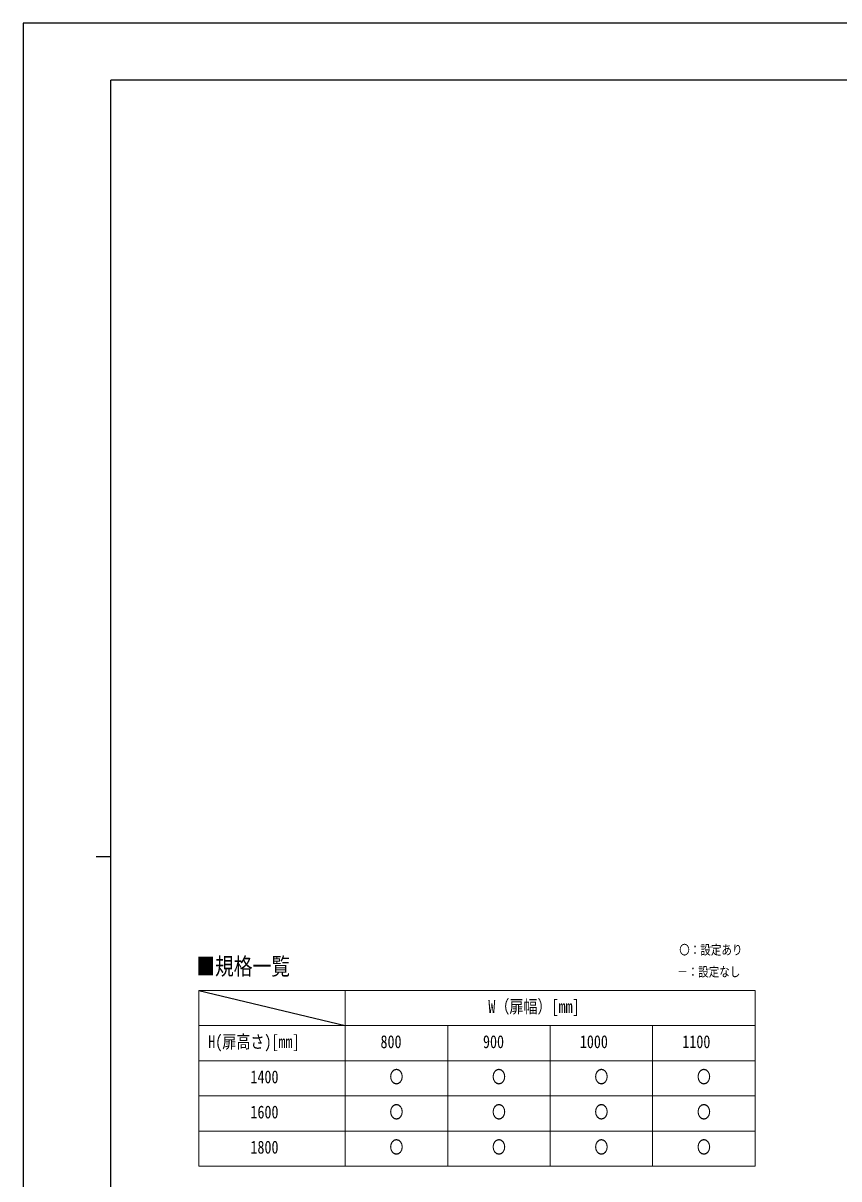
# Model space of a CAD drawing. Units: millimetres, scale not verified. Extents: x -4205 to 4205, y -2970 to 2970.
# Drawn here: x -4205 to -1419, y -976 to 2970 of the extents above; entities that cross this region are included whole.
import ezdxf
from ezdxf.enums import TextEntityAlignment as Align

# ---------------------------------------------------------------- set-up
doc = ezdxf.new("R2010")
doc.units = ezdxf.units.MM
doc.header["$LTSCALE"] = 10
doc.layers.add('0-2_TABLE1', color=7, linetype='Continuous', lineweight=18)
doc.layers.add('0-3_USER1', color=3, linetype='Continuous')
doc.layers.add('0-8_YKK_ZWAK', color=7, linetype='Continuous')
doc.styles.add('ＭＳ ゴシック', font='')
doc.styles.get('ＭＳ ゴシック').set_extended_font_data('MS Gothic')

msp = doc.modelspace()

# ---------------------------------------------------------------- linework, layer by layer
at = {"layer": '0-2_TABLE1'}
for p, q in [((-3604.98, -332.8), (-1704.98, -332.8)), ((-3604.98, -332.8), (-3604.98, -932.8)), ((-3104.98, -332.8), (-3104.98, -932.8)), ((-1704.98, -332.8), (-1704.98, -932.8)), ((-3604.98, -452.8), (-1704.98, -452.8)), ((-2754.98, -452.8), (-2754.98, -932.8)), ((-2404.98, -452.8), (-2404.98, -932.8)), ((-2054.98, -452.8), (-2054.98, -932.8)), ((-3604.98, -572.8), (-1704.98, -572.8)), ((-3604.98, -692.8), (-1704.98, -692.8)), ((-3604.98, -812.8), (-1704.98, -812.8)), ((-3604.98, -932.8), (-1704.98, -932.8))]:
    msp.add_line(p, q, dxfattribs=at)
at = {"layer": '0-3_USER1'}
msp.add_line((-3604.98, -332.8), (-3104.98, -452.8), dxfattribs=at)
at = {"layer": '0-8_YKK_ZWAK'}
for p, q in [((3895.02, 2775), (-3904.98, 2775)), ((-3904.98, -2525), (-3904.98, 2775)), ((-3954.98, 125), (-3904.98, 125))]:
    msp.add_line(p, q, dxfattribs=at)
msp.add_lwpolyline([(-4205, -2970), (4205, -2970), (4205, 2970), (-4205, 2970)], close=True, dxfattribs=at)

# ---------------------------------------------------------------- texts
at = {"layer": '0-2_TABLE1', "style": 'ＭＳ ゴシック', "width": 0.8}
for s, p in [('W（扉幅）[mm]', (-2616.18, -422.8)), ('H(扉高さ)[mm]', (-3572.58, -542.8)), ('800', (-2984.38, -542.8)), ('900', (-2634.38, -542.8)), ('1000', (-2303.58, -542.8)), ('1100', (-1953.58, -542.8)), ('1400', (-3428.58, -662.8)), ('〇', (-2953.98, -662.8)), ('〇', (-2603.98, -662.8)), ('〇', (-2253.98, -662.8)), ('〇', (-1903.98, -662.8)), ('1600', (-3428.58, -782.8)), ('〇', (-2953.98, -782.8)), ('〇', (-2603.98, -782.8)), ('〇', (-2253.98, -782.8)), ('〇', (-1903.98, -782.8)), ('1800', (-3428.58, -902.8)), ('〇', (-2953.98, -902.8)), ('〇', (-2603.98, -902.8)), ('〇', (-2253.98, -902.8)), ('〇', (-1903.98, -902.8))]:
    msp.add_text(s, height=43.99, dxfattribs=at).set_placement(p, align=Align.BOTTOM_LEFT)
at = {"layer": '0-3_USER1', "style": 'ＭＳ ゴシック', "width": 0.8}
for s, height, p in [('〇：設定あり', 32.99, (-1964.17, -220.29)), ('〇：設定あり', 32.99, (-1964.17, -220.29)), ('■規格一覧', 58.65, (-3613.51, -297.22)), ('－：設定なし', 32.99, (-1971.37, -295.29)), ('－：設定なし', 32.99, (-1971.37, -295.29))]:
    msp.add_text(s, height=height, dxfattribs=at).set_placement(p, align=Align.BOTTOM_LEFT)

doc.saveas('drawing.dxf')
